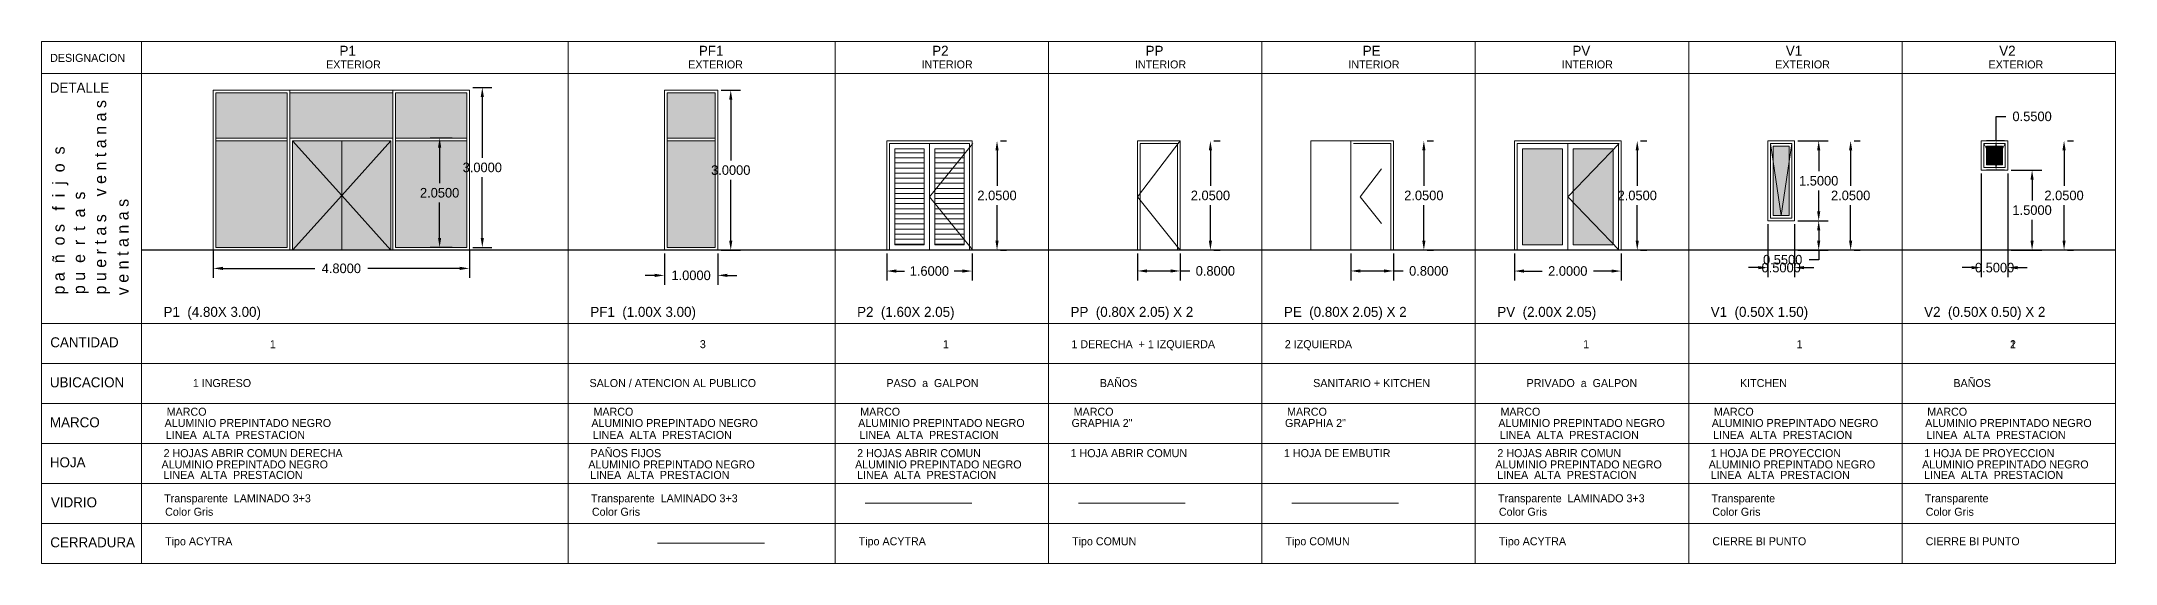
# Model space of a CAD drawing. Header units: millimetres. Extents: x 1972 to 5740, y 370 to 952.
# Drawn here: x 2722.82 to 2761.69, y 475.43 to 485.22 of the extents above; entities that cross this region are included whole.
import ezdxf

# ---------------------------------------------------------------- set-up
doc = ezdxf.new("R2010")
doc.units = ezdxf.units.MM
doc.header["$LTSCALE"] = 15
doc.linetypes.add('ACAD_ISO02W100', pattern=[15, 12, -3])
doc.layers.add('MUROS', color=1, linetype='Continuous', lineweight=30)
doc.layers.add('SOMBRAS', color=95, linetype='Continuous', lineweight=18)
doc.dimstyles.get("Standard").update_dxf_attribs({"dimtxt": 0.18, "dimasz": 0.18, "dimexe": 0.18, "dimexo": 0.0625, "dimgap": 0.09, "dimtad": 0, "dimtih": 1, "dimtoh": 1, "dimdec": 4, "dimzin": 0, "dimdsep": 46, "dimtxsty": 'Standard', "dimcen": 0.09, "dimadec": 0, "dimazin": 0, "dimtfac": 1, "dimtdec": 4, "dimtofl": 0, "dimtmove": 0, "dimatfit": 3, "dimfxl": 1, "dimtolj": 1, "dimtzin": 0, "dimarcsym": 0})

# ---------------------------------------------------------------- blocks, each defined once
blk = doc.blocks.new('*D247')
at = {"layer": 'Defpoints', "color": 0, "linetype": 'Continuous', "transparency": 16777216}
for p in [(2750.428, 481.309), (2752.428, 481.309), (2752.428, 480.917)]:
    blk.add_point(p, dxfattribs=at)
at = {"layer": 'SOMBRAS', "color": 0, "linetype": 'Continuous', "lineweight": -2, "transparency": 16777216}
for p, q in [((2750.428, 481.246), (2750.428, 480.737)), ((2750.608, 480.917), (2750.948, 480.917)), ((2752.248, 480.917), (2751.908, 480.917)), ((2752.428, 481.246), (2752.428, 480.737))]:
    blk.add_line(p, q, dxfattribs=at)
at = {"layer": 'SOMBRAS', "color": 0, "linetype": 'Continuous', "transparency": 16777216}
for points in [[(2750.608, 480.947), (2750.608, 480.887), (2750.428, 480.917)], [(2752.248, 480.947), (2752.248, 480.887), (2752.428, 480.917)]]:
    blk.add_solid(points, dxfattribs=at)
at = {"layer": 'SOMBRAS', "color": 0, "linetype": 'Continuous', "transparency": 16777216, "insert": (2751.428, 480.917), "char_height": 0.18, "attachment_point": 5}
blk.add_mtext('\\A1;2.0000', dxfattribs=at)
blk = doc.blocks.new('*D248')
at = {"layer": 'Defpoints', "color": 0, "linetype": 'Continuous', "transparency": 16777216}
for p in [(2752.73, 483.359), (2752.73, 481.309), (2752.73, 481.309)]:
    blk.add_point(p, dxfattribs=at)
at = {"layer": 'SOMBRAS', "color": 0, "linetype": 'Continuous', "lineweight": -2, "transparency": 16777216}
for p, q in [((2752.793, 483.359), (2752.91, 483.359)), ((2752.73, 483.179), (2752.73, 482.514)), ((2752.73, 481.489), (2752.73, 482.154)), ((2752.793, 481.309), (2752.91, 481.309))]:
    blk.add_line(p, q, dxfattribs=at)
at = {"layer": 'SOMBRAS', "color": 0, "linetype": 'Continuous', "transparency": 16777216}
for points in [[(2752.7, 483.179), (2752.76, 483.179), (2752.73, 483.359)], [(2752.7, 481.489), (2752.76, 481.489), (2752.73, 481.309)]]:
    blk.add_solid(points, dxfattribs=at)
at = {"layer": 'SOMBRAS', "color": 0, "linetype": 'Continuous', "transparency": 16777216, "insert": (2752.73, 482.334), "char_height": 0.18, "attachment_point": 5}
blk.add_mtext('\\A1;2.0500', dxfattribs=at)
blk = doc.blocks.new('*D249')
at = {"layer": 'Defpoints', "color": 0, "linetype": 'Continuous', "transparency": 16777216}
for p in [(2738.662, 481.309), (2740.262, 481.309), (2740.262, 480.917)]:
    blk.add_point(p, dxfattribs=at)
at = {"layer": 'SOMBRAS', "color": 0, "linetype": 'Continuous', "lineweight": -2, "transparency": 16777216}
for p, q in [((2738.662, 481.246), (2738.662, 480.737)), ((2738.842, 480.917), (2738.997, 480.917)), ((2740.082, 480.917), (2739.927, 480.917)), ((2740.262, 481.246), (2740.262, 480.737))]:
    blk.add_line(p, q, dxfattribs=at)
at = {"layer": 'SOMBRAS', "color": 0, "linetype": 'Continuous', "transparency": 16777216}
for points in [[(2738.842, 480.947), (2738.842, 480.887), (2738.662, 480.917)], [(2740.082, 480.947), (2740.082, 480.887), (2740.262, 480.917)]]:
    blk.add_solid(points, dxfattribs=at)
at = {"layer": 'SOMBRAS', "color": 0, "linetype": 'Continuous', "transparency": 16777216, "insert": (2739.462, 480.917), "char_height": 0.18, "attachment_point": 5}
blk.add_mtext('\\A1;1.6000', dxfattribs=at)
blk = doc.blocks.new('*D250')
at = {"layer": 'Defpoints', "color": 0, "linetype": 'Continuous', "transparency": 16777216}
for p in [(2740.73, 483.359), (2740.73, 481.309), (2740.73, 481.309)]:
    blk.add_point(p, dxfattribs=at)
at = {"layer": 'SOMBRAS', "color": 0, "linetype": 'Continuous', "lineweight": -2, "transparency": 16777216}
for p, q in [((2740.793, 483.359), (2740.91, 483.359)), ((2740.73, 483.179), (2740.73, 482.514)), ((2740.73, 481.489), (2740.73, 482.154)), ((2740.793, 481.309), (2740.91, 481.309))]:
    blk.add_line(p, q, dxfattribs=at)
at = {"layer": 'SOMBRAS', "color": 0, "linetype": 'Continuous', "transparency": 16777216}
for points in [[(2740.7, 483.179), (2740.76, 483.179), (2740.73, 483.359)], [(2740.7, 481.489), (2740.76, 481.489), (2740.73, 481.309)]]:
    blk.add_solid(points, dxfattribs=at)
at = {"layer": 'SOMBRAS', "color": 0, "linetype": 'Continuous', "transparency": 16777216, "insert": (2740.73, 482.334), "char_height": 0.18, "attachment_point": 5}
blk.add_mtext('\\A1;2.0500', dxfattribs=at)
blk = doc.blocks.new('*D251')
at = {"layer": 'Defpoints', "color": 0, "linetype": 'Continuous', "transparency": 16777216}
for p in [(2743.362, 481.309), (2744.162, 481.309), (2744.162, 480.919)]:
    blk.add_point(p, dxfattribs=at)
at = {"layer": 'SOMBRAS', "color": 0, "linetype": 'Continuous', "lineweight": -2, "transparency": 16777216}
for p, q in [((2743.362, 481.246), (2743.362, 480.739)), ((2743.542, 480.919), (2743.982, 480.919)), ((2744.162, 481.246), (2744.162, 480.739)), ((2744.162, 480.919), (2744.342, 480.919))]:
    blk.add_line(p, q, dxfattribs=at)
at = {"layer": 'SOMBRAS', "color": 0, "linetype": 'Continuous', "transparency": 16777216}
for points in [[(2743.542, 480.949), (2743.542, 480.889), (2743.362, 480.919)], [(2743.982, 480.949), (2743.982, 480.889), (2744.162, 480.919)]]:
    blk.add_solid(points, dxfattribs=at)
at = {"layer": 'SOMBRAS', "color": 0, "linetype": 'Continuous', "transparency": 16777216, "insert": (2744.822, 480.919), "char_height": 0.18, "attachment_point": 5}
blk.add_mtext('\\A1;0.8000', dxfattribs=at)
blk = doc.blocks.new('*D252')
at = {"layer": 'Defpoints', "color": 0, "linetype": 'Continuous', "transparency": 16777216}
for p in [(2744.73, 483.359), (2744.73, 481.309), (2744.73, 481.309)]:
    blk.add_point(p, dxfattribs=at)
at = {"layer": 'SOMBRAS', "color": 0, "linetype": 'Continuous', "lineweight": -2, "transparency": 16777216}
for p, q in [((2744.793, 483.359), (2744.91, 483.359)), ((2744.73, 483.179), (2744.73, 482.514)), ((2744.73, 481.489), (2744.73, 482.154)), ((2744.793, 481.309), (2744.91, 481.309))]:
    blk.add_line(p, q, dxfattribs=at)
at = {"layer": 'SOMBRAS', "color": 0, "linetype": 'Continuous', "transparency": 16777216}
for points in [[(2744.7, 483.179), (2744.76, 483.179), (2744.73, 483.359)], [(2744.7, 481.489), (2744.76, 481.489), (2744.73, 481.309)]]:
    blk.add_solid(points, dxfattribs=at)
at = {"layer": 'SOMBRAS', "color": 0, "linetype": 'Continuous', "transparency": 16777216, "insert": (2744.73, 482.334), "char_height": 0.18, "attachment_point": 5}
blk.add_mtext('\\A1;2.0500', dxfattribs=at)
blk = doc.blocks.new('*D253')
at = {"layer": 'Defpoints', "color": 0, "linetype": 'Continuous', "transparency": 16777216}
for p in [(2747.362, 481.309), (2748.162, 481.309), (2748.162, 480.919)]:
    blk.add_point(p, dxfattribs=at)
at = {"layer": 'SOMBRAS', "color": 0, "linetype": 'Continuous', "lineweight": -2, "transparency": 16777216}
for p, q in [((2747.362, 481.246), (2747.362, 480.739)), ((2747.542, 480.919), (2747.982, 480.919)), ((2748.162, 481.246), (2748.162, 480.739)), ((2748.162, 480.919), (2748.342, 480.919))]:
    blk.add_line(p, q, dxfattribs=at)
at = {"layer": 'SOMBRAS', "color": 0, "linetype": 'Continuous', "transparency": 16777216}
for points in [[(2747.542, 480.949), (2747.542, 480.889), (2747.362, 480.919)], [(2747.982, 480.949), (2747.982, 480.889), (2748.162, 480.919)]]:
    blk.add_solid(points, dxfattribs=at)
at = {"layer": 'SOMBRAS', "color": 0, "linetype": 'Continuous', "transparency": 16777216, "insert": (2748.822, 480.919), "char_height": 0.18, "attachment_point": 5}
blk.add_mtext('\\A1;0.8000', dxfattribs=at)
blk = doc.blocks.new('*D254')
at = {"layer": 'Defpoints', "color": 0, "linetype": 'Continuous', "transparency": 16777216}
for p in [(2748.73, 483.359), (2748.73, 481.309), (2748.73, 481.309)]:
    blk.add_point(p, dxfattribs=at)
at = {"layer": 'SOMBRAS', "color": 0, "linetype": 'Continuous', "lineweight": -2, "transparency": 16777216}
for p, q in [((2748.793, 483.359), (2748.91, 483.359)), ((2748.73, 483.179), (2748.73, 482.514)), ((2748.73, 481.489), (2748.73, 482.154)), ((2748.793, 481.309), (2748.91, 481.309))]:
    blk.add_line(p, q, dxfattribs=at)
at = {"layer": 'SOMBRAS', "color": 0, "linetype": 'Continuous', "transparency": 16777216}
for points in [[(2748.7, 483.179), (2748.76, 483.179), (2748.73, 483.359)], [(2748.7, 481.489), (2748.76, 481.489), (2748.73, 481.309)]]:
    blk.add_solid(points, dxfattribs=at)
at = {"layer": 'SOMBRAS', "color": 0, "linetype": 'Continuous', "transparency": 16777216, "insert": (2748.73, 482.334), "char_height": 0.18, "attachment_point": 5}
blk.add_mtext('\\A1;2.0500', dxfattribs=at)
blk = doc.blocks.new('*D255')
at = {"layer": 'Defpoints', "color": 0, "linetype": 'Continuous', "transparency": 16777216}
for p in [(2755.178, 481.859), (2755.678, 481.859), (2755.678, 480.981)]:
    blk.add_point(p, dxfattribs=at)
at = {"layer": 'SOMBRAS', "color": 0, "linetype": 'Continuous', "lineweight": -2, "transparency": 16777216}
for p, q in [((2755.178, 481.796), (2755.178, 480.801)), ((2755.678, 481.796), (2755.678, 480.801)), ((2754.998, 480.981), (2754.818, 480.981)), ((2755.858, 480.981), (2756.038, 480.981))]:
    blk.add_line(p, q, dxfattribs=at)
at = {"layer": 'SOMBRAS', "color": 0, "linetype": 'Continuous', "transparency": 16777216}
for points in [[(2754.998, 481.011), (2754.998, 480.951), (2755.178, 480.981)], [(2755.858, 481.011), (2755.858, 480.951), (2755.678, 480.981)]]:
    blk.add_solid(points, dxfattribs=at)
at = {"layer": 'SOMBRAS', "color": 0, "linetype": 'Continuous', "transparency": 16777216, "insert": (2755.428, 480.981), "char_height": 0.18, "attachment_point": 5}
blk.add_mtext('\\A1;0.5000', dxfattribs=at)
blk = doc.blocks.new('*D256')
at = {"layer": 'Defpoints', "color": 0, "linetype": 'Continuous', "transparency": 16777216}
for p in [(2756.73, 483.359), (2756.73, 481.309), (2756.73, 481.309)]:
    blk.add_point(p, dxfattribs=at)
at = {"layer": 'SOMBRAS', "color": 0, "linetype": 'Continuous', "lineweight": -2, "transparency": 16777216}
for p, q in [((2756.793, 483.359), (2756.91, 483.359)), ((2756.73, 483.179), (2756.73, 482.514)), ((2756.73, 481.489), (2756.73, 482.154)), ((2756.793, 481.309), (2756.91, 481.309))]:
    blk.add_line(p, q, dxfattribs=at)
at = {"layer": 'SOMBRAS', "color": 0, "linetype": 'Continuous', "transparency": 16777216}
for points in [[(2756.7, 483.179), (2756.76, 483.179), (2756.73, 483.359)], [(2756.7, 481.489), (2756.76, 481.489), (2756.73, 481.309)]]:
    blk.add_solid(points, dxfattribs=at)
at = {"layer": 'SOMBRAS', "color": 0, "linetype": 'Continuous', "transparency": 16777216, "insert": (2756.73, 482.334), "char_height": 0.18, "attachment_point": 5}
blk.add_mtext('\\A1;2.0500', dxfattribs=at)
blk = doc.blocks.new('*D257')
at = {"layer": 'Defpoints', "color": 0, "linetype": 'Continuous', "transparency": 16777216}
for p in [(2755.678, 483.359), (2755.678, 481.859), (2756.131, 481.859)]:
    blk.add_point(p, dxfattribs=at)
at = {"layer": 'SOMBRAS', "color": 0, "linetype": 'Continuous', "lineweight": -2, "transparency": 16777216}
for p, q in [((2755.741, 483.359), (2756.311, 483.359)), ((2756.131, 483.179), (2756.131, 482.789)), ((2756.131, 482.039), (2756.131, 482.429)), ((2755.741, 481.859), (2756.311, 481.859))]:
    blk.add_line(p, q, dxfattribs=at)
at = {"layer": 'SOMBRAS', "color": 0, "linetype": 'Continuous', "transparency": 16777216}
for points in [[(2756.101, 483.179), (2756.161, 483.179), (2756.131, 483.359)], [(2756.101, 482.039), (2756.161, 482.039), (2756.131, 481.859)]]:
    blk.add_solid(points, dxfattribs=at)
at = {"layer": 'SOMBRAS', "color": 0, "linetype": 'Continuous', "transparency": 16777216, "insert": (2756.131, 482.609), "char_height": 0.18, "attachment_point": 5}
blk.add_mtext('\\A1;1.5000', dxfattribs=at)
blk = doc.blocks.new('*D258')
at = {"layer": 'Defpoints', "color": 0, "linetype": 'Continuous', "transparency": 16777216}
for p in [(2755.678, 481.859), (2755.678, 481.309), (2756.131, 481.309)]:
    blk.add_point(p, dxfattribs=at)
at = {"layer": 'SOMBRAS', "color": 0, "linetype": 'Continuous', "lineweight": -2, "transparency": 16777216}
for p, q in [((2755.741, 481.859), (2756.311, 481.859)), ((2756.131, 481.679), (2756.131, 481.489)), ((2755.741, 481.309), (2756.311, 481.309)), ((2756.131, 481.309), (2756.131, 481.129)), ((2756.131, 481.129), (2755.951, 481.129))]:
    blk.add_line(p, q, dxfattribs=at)
at = {"layer": 'SOMBRAS', "color": 0, "linetype": 'Continuous', "transparency": 16777216}
for points in [[(2756.101, 481.679), (2756.161, 481.679), (2756.131, 481.859)], [(2756.101, 481.489), (2756.161, 481.489), (2756.131, 481.309)]]:
    blk.add_solid(points, dxfattribs=at)
at = {"layer": 'SOMBRAS', "color": 0, "linetype": 'Continuous', "transparency": 16777216, "insert": (2755.456, 481.129), "char_height": 0.18, "attachment_point": 5}
blk.add_mtext('\\A1;0.5500', dxfattribs=at)
blk = doc.blocks.new('*D259')
at = {"layer": 'Defpoints', "color": 0, "linetype": 'Continuous', "transparency": 16777216}
for p in [(2759.178, 482.809), (2759.678, 482.809), (2759.678, 480.981)]:
    blk.add_point(p, dxfattribs=at)
at = {"layer": 'SOMBRAS', "color": 0, "linetype": 'Continuous', "lineweight": -2, "transparency": 16777216}
for p, q in [((2759.178, 482.746), (2759.178, 480.801)), ((2759.678, 482.746), (2759.678, 480.801)), ((2758.998, 480.981), (2758.818, 480.981)), ((2759.858, 480.981), (2760.038, 480.981))]:
    blk.add_line(p, q, dxfattribs=at)
at = {"layer": 'SOMBRAS', "color": 0, "linetype": 'Continuous', "transparency": 16777216}
for points in [[(2758.998, 481.011), (2758.998, 480.951), (2759.178, 480.981)], [(2759.858, 481.011), (2759.858, 480.951), (2759.678, 480.981)]]:
    blk.add_solid(points, dxfattribs=at)
at = {"layer": 'SOMBRAS', "color": 0, "linetype": 'Continuous', "transparency": 16777216, "insert": (2759.428, 480.981), "char_height": 0.18, "attachment_point": 5}
blk.add_mtext('\\A1;0.5000', dxfattribs=at)
blk = doc.blocks.new('*D260')
at = {"layer": 'Defpoints', "color": 0, "linetype": 'Continuous', "transparency": 16777216}
for p in [(2760.73, 483.359), (2760.73, 481.309), (2760.73, 481.309)]:
    blk.add_point(p, dxfattribs=at)
at = {"layer": 'SOMBRAS', "color": 0, "linetype": 'Continuous', "lineweight": -2, "transparency": 16777216}
for p, q in [((2760.793, 483.359), (2760.91, 483.359)), ((2760.73, 483.179), (2760.73, 482.514)), ((2760.73, 481.489), (2760.73, 482.154)), ((2760.793, 481.309), (2760.91, 481.309))]:
    blk.add_line(p, q, dxfattribs=at)
at = {"layer": 'SOMBRAS', "color": 0, "linetype": 'Continuous', "transparency": 16777216}
for points in [[(2760.7, 483.179), (2760.76, 483.179), (2760.73, 483.359)], [(2760.7, 481.489), (2760.76, 481.489), (2760.73, 481.309)]]:
    blk.add_solid(points, dxfattribs=at)
at = {"layer": 'SOMBRAS', "color": 0, "linetype": 'Continuous', "transparency": 16777216, "insert": (2760.73, 482.334), "char_height": 0.18, "attachment_point": 5}
blk.add_mtext('\\A1;2.0500', dxfattribs=at)
blk = doc.blocks.new('*D261')
at = {"layer": 'Defpoints', "color": 0, "linetype": 'Continuous', "transparency": 16777216}
for p in [(2759.678, 483.359), (2759.456, 482.809), (2759.678, 482.809)]:
    blk.add_point(p, dxfattribs=at)
at = {"layer": 'SOMBRAS', "color": 0, "linetype": 'Continuous', "lineweight": -2, "transparency": 16777216}
for p, q in [((2759.456, 483.359), (2759.456, 483.816)), ((2759.456, 483.816), (2759.636, 483.816)), ((2759.616, 483.359), (2759.276, 483.359)), ((2759.456, 482.989), (2759.456, 483.179)), ((2759.616, 482.809), (2759.276, 482.809))]:
    blk.add_line(p, q, dxfattribs=at)
at = {"layer": 'SOMBRAS', "color": 0, "linetype": 'Continuous', "transparency": 16777216}
for points in [[(2759.426, 483.179), (2759.486, 483.179), (2759.456, 483.359)], [(2759.426, 482.989), (2759.486, 482.989), (2759.456, 482.809)]]:
    blk.add_solid(points, dxfattribs=at)
at = {"layer": 'SOMBRAS', "color": 0, "linetype": 'Continuous', "transparency": 16777216, "insert": (2760.131, 483.816), "char_height": 0.18, "attachment_point": 5}
blk.add_mtext('\\A1;0.5500', dxfattribs=at)
blk = doc.blocks.new('*D262')
at = {"layer": 'Defpoints', "color": 0, "linetype": 'Continuous', "transparency": 16777216}
for p in [(2759.678, 482.809), (2759.678, 481.309), (2760.131, 481.309)]:
    blk.add_point(p, dxfattribs=at)
at = {"layer": 'SOMBRAS', "color": 0, "linetype": 'Continuous', "lineweight": -2, "transparency": 16777216}
for p, q in [((2759.741, 482.809), (2760.311, 482.809)), ((2760.131, 482.629), (2760.131, 482.239)), ((2760.131, 481.489), (2760.131, 481.879)), ((2759.741, 481.309), (2760.311, 481.309))]:
    blk.add_line(p, q, dxfattribs=at)
at = {"layer": 'SOMBRAS', "color": 0, "linetype": 'Continuous', "transparency": 16777216}
for points in [[(2760.101, 482.629), (2760.161, 482.629), (2760.131, 482.809)], [(2760.101, 481.489), (2760.161, 481.489), (2760.131, 481.309)]]:
    blk.add_solid(points, dxfattribs=at)
at = {"layer": 'SOMBRAS', "color": 0, "linetype": 'Continuous', "transparency": 16777216, "insert": (2760.131, 482.059), "char_height": 0.18, "attachment_point": 5}
blk.add_mtext('\\A1;1.5000', dxfattribs=at)
blk = doc.blocks.new('*D264')
at = {"layer": 'Defpoints', "color": 0, "linetype": 'Continuous', "transparency": 16777216}
for p in [(2735.496, 484.309), (2735.496, 481.309), (2735.739, 481.309)]:
    blk.add_point(p, dxfattribs=at)
at = {"layer": 'SOMBRAS', "color": 0, "linetype": 'Continuous', "lineweight": -2, "transparency": 16777216}
for p, q in [((2735.559, 484.309), (2735.919, 484.309)), ((2735.739, 484.129), (2735.739, 482.989)), ((2735.739, 481.489), (2735.739, 482.629)), ((2735.559, 481.309), (2735.919, 481.309))]:
    blk.add_line(p, q, dxfattribs=at)
at = {"layer": 'SOMBRAS', "color": 0, "linetype": 'Continuous', "transparency": 16777216}
for points in [[(2735.709, 484.129), (2735.769, 484.129), (2735.739, 484.309)], [(2735.709, 481.489), (2735.769, 481.489), (2735.739, 481.309)]]:
    blk.add_solid(points, dxfattribs=at)
at = {"layer": 'SOMBRAS', "color": 0, "linetype": 'Continuous', "transparency": 16777216, "insert": (2735.739, 482.809), "char_height": 0.18, "attachment_point": 5}
blk.add_mtext('\\A1;3.0000', dxfattribs=at)
blk = doc.blocks.new('*D265')
at = {"layer": 'Defpoints', "color": 0, "linetype": 'Continuous', "transparency": 16777216}
for p in [(2734.496, 481.309), (2735.496, 481.309), (2735.496, 480.836)]:
    blk.add_point(p, dxfattribs=at)
at = {"layer": 'SOMBRAS', "color": 0, "linetype": 'Continuous', "lineweight": -2, "transparency": 16777216}
for p, q in [((2734.496, 481.246), (2734.496, 480.656)), ((2735.496, 481.246), (2735.496, 480.656)), ((2734.316, 480.836), (2734.136, 480.836)), ((2735.676, 480.836), (2735.856, 480.836))]:
    blk.add_line(p, q, dxfattribs=at)
at = {"layer": 'SOMBRAS', "color": 0, "linetype": 'Continuous', "transparency": 16777216}
for points in [[(2734.316, 480.866), (2734.316, 480.806), (2734.496, 480.836)], [(2735.676, 480.866), (2735.676, 480.806), (2735.496, 480.836)]]:
    blk.add_solid(points, dxfattribs=at)
at = {"layer": 'SOMBRAS', "color": 0, "linetype": 'Continuous', "transparency": 16777216, "insert": (2734.996, 480.836), "char_height": 0.18, "attachment_point": 5}
blk.add_mtext('\\A1;1.0000', dxfattribs=at)
blk = doc.blocks.new('*D266')
at = {"layer": 'Defpoints', "color": 0, "linetype": 'Continuous', "transparency": 16777216}
for p in [(2730.84, 484.359), (2730.84, 481.359), (2731.082, 481.359)]:
    blk.add_point(p, dxfattribs=at)
at = {"layer": 'SOMBRAS', "color": 0, "linetype": 'Continuous', "lineweight": -2, "transparency": 16777216}
for p, q in [((2730.902, 484.359), (2731.262, 484.359)), ((2731.082, 484.179), (2731.082, 483.039)), ((2731.082, 481.539), (2731.082, 482.679)), ((2730.902, 481.359), (2731.262, 481.359))]:
    blk.add_line(p, q, dxfattribs=at)
at = {"layer": 'SOMBRAS', "color": 0, "linetype": 'Continuous', "transparency": 16777216}
for points in [[(2731.052, 484.179), (2731.112, 484.179), (2731.082, 484.359)], [(2731.052, 481.539), (2731.112, 481.539), (2731.082, 481.359)]]:
    blk.add_solid(points, dxfattribs=at)
at = {"layer": 'SOMBRAS', "color": 0, "linetype": 'Continuous', "transparency": 16777216, "insert": (2731.082, 482.859), "char_height": 0.18, "attachment_point": 5}
blk.add_mtext('\\A1;3.0000', dxfattribs=at)
blk = doc.blocks.new('*D267')
at = {"layer": 'Defpoints', "color": 0, "linetype": 'Continuous', "transparency": 16777216}
for p in [(2726.04, 481.359), (2730.84, 481.359), (2730.84, 480.967)]:
    blk.add_point(p, dxfattribs=at)
at = {"layer": 'SOMBRAS', "color": 0, "linetype": 'Continuous', "lineweight": -2, "transparency": 16777216}
for p, q in [((2726.04, 481.296), (2726.04, 480.787)), ((2730.84, 481.296), (2730.84, 480.787)), ((2726.22, 480.967), (2727.945, 480.967)), ((2730.66, 480.967), (2728.935, 480.967))]:
    blk.add_line(p, q, dxfattribs=at)
at = {"layer": 'SOMBRAS', "color": 0, "linetype": 'Continuous', "transparency": 16777216}
for points in [[(2726.22, 480.997), (2726.22, 480.937), (2726.04, 480.967)], [(2730.66, 480.997), (2730.66, 480.937), (2730.84, 480.967)]]:
    blk.add_solid(points, dxfattribs=at)
at = {"layer": 'SOMBRAS', "color": 0, "linetype": 'Continuous', "transparency": 16777216, "insert": (2728.44, 480.967), "char_height": 0.18, "attachment_point": 5}
blk.add_mtext('\\A1;4.8000', dxfattribs=at)
blk = doc.blocks.new('*D268')
at = {"layer": 'Defpoints', "color": 0, "linetype": 'Continuous', "transparency": 16777216}
for p in [(2730.58, 483.409), (2730.282, 481.359), (2730.58, 481.359)]:
    blk.add_point(p, dxfattribs=at)
at = {"layer": 'SOMBRAS', "color": 0, "linetype": 'Continuous', "lineweight": -2, "transparency": 16777216}
for p, q in [((2730.517, 483.409), (2730.102, 483.409)), ((2730.282, 483.229), (2730.282, 482.564)), ((2730.282, 481.539), (2730.282, 482.204)), ((2730.517, 481.359), (2730.102, 481.359))]:
    blk.add_line(p, q, dxfattribs=at)
at = {"layer": 'SOMBRAS', "color": 0, "linetype": 'Continuous', "transparency": 16777216}
for points in [[(2730.252, 483.229), (2730.312, 483.229), (2730.282, 483.409)], [(2730.252, 481.539), (2730.312, 481.539), (2730.282, 481.359)]]:
    blk.add_solid(points, dxfattribs=at)
at = {"layer": 'SOMBRAS', "color": 0, "linetype": 'Continuous', "transparency": 16777216, "insert": (2730.282, 482.384), "char_height": 0.18, "attachment_point": 5}
blk.add_mtext('\\A1;2.0500', dxfattribs=at)

msp = doc.modelspace()

# ---------------------------------------------------------------- hatches: boundary and pattern name
at = {"layer": 'SOMBRAS', "linetype": 'Continuous', "ltscale": 0.001}
h = msp.add_hatch(color=256, dxfattribs=at)
h.set_gradient(color1=(122, 128, 133), one_color=1, tint=1, name='HEMISPHERICAL')
h.paths.add_polyline_path([(2727.42542, 484.25882), (2726.0897, 484.25882), (2726.0897, 483.40882), (2727.42542, 483.40882)])
h.paths.add_polyline_path([(2727.42542, 483.35882), (2726.0897, 483.35882), (2726.0897, 481.35882), (2727.42542, 481.35882)])
h.paths.add_polyline_path([(2729.40399, 484.25882), (2727.47542, 484.25882), (2727.47542, 483.40882), (2729.40399, 483.40882)])
h.paths.add_polyline_path([(2728.44837, 483.35882), (2727.52542, 483.35882), (2728.44837, 482.33382)], flags=16)
h.paths.add_polyline_path([(2729.36827, 483.35882), (2728.44837, 483.35882), (2728.44837, 482.33382)])
h.paths.add_polyline_path([(2727.52542, 483.35882), (2727.52542, 481.30882), (2728.44837, 482.33382)])
h.paths.add_polyline_path([(2728.44837, 482.33382), (2727.52542, 481.30882), (2728.44837, 481.30882)])
h.paths.add_polyline_path([(2728.44837, 482.33382), (2728.44837, 481.30882), (2729.36827, 481.30882)], flags=17)
h.paths.add_polyline_path([(2729.36827, 483.35882), (2728.44837, 482.33382), (2729.36827, 481.30882)])
h.paths.add_polyline_path([(2730.7897, 483.35882), (2729.45399, 483.35882), (2729.45399, 481.35882), (2730.7897, 481.35882)])
h.paths.add_polyline_path([(2730.7897, 484.25882), (2729.45399, 484.25882), (2729.45399, 483.40882), (2730.7897, 483.40882)])
h.paths.add_polyline_path([(2735.44604, 484.25882), (2734.54604, 484.25882), (2734.54604, 483.40882), (2735.44604, 483.40882)])
h.paths.add_polyline_path([(2735.44604, 483.35882), (2734.54604, 483.35882), (2734.54604, 481.35882), (2735.44604, 481.35882)])
h.paths.add_polyline_path([(2730.09197, 482.06411), (2730.09197, 482.70353), (2730.47303, 482.70353), (2730.47303, 482.06411)], flags=24)
h = msp.add_hatch(color=256, dxfattribs=at)
h.set_gradient(color1=(122, 128, 133), one_color=1, tint=1, name='HEMISPHERICAL')
h.paths.add_polyline_path([(2755.428, 481.95882), (2755.578, 482.97132), (2755.578, 483.25882), (2755.428, 483.25882), (2755.278, 483.25882), (2755.278, 482.97132)])
h.paths.add_polyline_path([(2755.278, 482.97132), (2755.278, 481.95882), (2755.428, 481.95882)])
h.paths.add_polyline_path([(2755.428, 481.95882), (2755.578, 481.95882), (2755.578, 482.97132)])
h = msp.add_hatch(color=256, dxfattribs=at)
h.set_gradient(color1=(122, 128, 133), one_color=1, tint=1, name='HEMISPHERICAL')
h.paths.add_polyline_path([(2759.428, 482.90882), (2759.578, 483.20882), (2759.578, 483.25882), (2759.428, 483.25882), (2759.278, 483.25882), (2759.278, 483.20882)])
h.paths.add_polyline_path([(2759.278, 483.20882), (2759.278, 482.90882), (2759.428, 482.90882)])
h.paths.add_polyline_path([(2759.428, 482.90882), (2759.578, 482.90882), (2759.578, 483.20882)])
h = msp.add_hatch(dxfattribs=at)
h.set_pattern_fill('LINE', color=256, scale=0.03, style=0)
h.set_pattern_definition([(0, (2739.51172, 645.05875), (0, 0.09525), [])])
h.paths.add_polyline_path([(2740.11172, 483.10661), (2739.56172, 482.43156), (2739.56172, 482.18607), (2740.11172, 481.51096)])
h.paths.add_polyline_path([(2739.56172, 481.40882), (2740.11172, 481.40882), (2740.11172, 481.51096), (2739.56172, 482.18607)])
h.paths.add_polyline_path([(2739.36172, 483.20882), (2738.81172, 483.20882), (2738.81172, 481.40882), (2739.36172, 481.40882)])
h.paths.add_polyline_path([(2739.56172, 482.43156), (2740.11172, 483.10661), (2740.11172, 483.20882), (2739.56172, 483.20882)])
h = msp.add_hatch(color=256, dxfattribs=at)
h.set_gradient(color1=(122, 128, 133), one_color=1, tint=1, name='HEMISPHERICAL')
h.paths.add_polyline_path([(2751.328, 483.20882), (2750.578, 483.20882), (2750.578, 481.40882), (2751.328, 481.40882)])
h.paths.add_polyline_path([(2752.278, 483.18988), (2752.278, 483.20882), (2751.528, 483.20882), (2751.528, 482.41247)])
h.paths.add_polyline_path([(2752.278, 483.18988), (2751.528, 482.41247), (2751.528, 482.20516), (2752.278, 481.4277)])
h.paths.add_polyline_path([(2751.528, 481.40882), (2752.278, 481.40882), (2752.278, 481.4277), (2751.528, 482.20516)])

# ---------------------------------------------------------------- linework, layer by layer
at = {"layer": 'MUROS', "linetype": 'Continuous', "ltscale": 0.01}
msp.add_line((2761.69459, 481.30882), (2724.69459, 481.30882), dxfattribs=at)
at = {"layer": 'SOMBRAS', "linetype": 'Continuous', "ltscale": 0.01}
for p, q in [((2722.81959, 485.22132), (2761.69459, 485.22132)), ((2722.81959, 485.22132), (2722.81959, 475.43382)), ((2724.69459, 485.22132), (2724.69459, 475.43382)), ((2724.69459, 485.22132), (2724.69459, 475.43382)), ((2724.69459, 485.22132), (2724.69459, 475.43382)), ((2732.69459, 485.22132), (2732.69459, 475.43382)), ((2737.69459, 485.22132), (2737.69459, 475.43382)), ((2737.69459, 485.22132), (2737.69459, 475.43382)), ((2737.69459, 485.22132), (2737.69459, 475.43382)), ((2737.69459, 485.22132), (2737.69459, 475.43382)), ((2737.69459, 485.22132), (2737.69459, 475.43382)), ((2741.69459, 485.22132), (2741.69459, 475.43382)), ((2741.69459, 485.22132), (2741.69459, 475.43382)), ((2741.69459, 485.22132), (2741.69459, 475.43382)), ((2745.69459, 485.22132), (2745.69459, 475.43382)), ((2745.69459, 485.22132), (2745.69459, 475.43382)), ((2745.69459, 485.22132), (2745.69459, 475.43382)), ((2749.69459, 485.22132), (2749.69459, 475.43382)), ((2749.69459, 485.22132), (2749.69459, 475.43382)), ((2749.69459, 485.22132), (2749.69459, 475.43382)), ((2753.69459, 485.22132), (2753.69459, 475.43382)), ((2753.69459, 485.22132), (2753.69459, 475.43382)), ((2753.69459, 485.22132), (2753.69459, 475.43382)), ((2757.69459, 485.22132), (2757.69459, 475.43382)), ((2761.69459, 485.22132), (2761.69459, 475.43382)), ((2761.69459, 485.22132), (2761.69459, 475.43382)), ((2722.81959, 484.62132), (2761.69459, 484.62132)), ((2722.81959, 479.93382), (2761.69459, 479.93382)), ((2722.81959, 479.18382), (2761.69459, 479.18382)), ((2722.81959, 478.43382), (2761.69459, 478.43382)), ((2722.81959, 478.43382), (2761.69459, 478.43382)), ((2722.81959, 477.68382), (2761.69459, 477.68382)), ((2722.81959, 476.93382), (2761.69459, 476.93382)), ((2722.81959, 476.18382), (2761.69459, 476.18382)), ((2722.81959, 475.43382), (2761.69459, 475.43382)), ((2722.81959, 475.43382), (2761.69459, 475.43382))]:
    msp.add_line(p, q, dxfattribs=at)
at = {"layer": 'SOMBRAS', "linetype": 'Continuous', "ltscale": 0.001}
for points in [[(2727.47542, 481.30882), (2726.0397, 481.30882), (2726.0397, 484.30882), (2727.47542, 484.30882)], [(2727.42542, 481.35882), (2726.0897, 481.35882), (2726.0897, 484.25882), (2727.42542, 484.25882)], [(2727.47542, 483.40882), (2729.40399, 483.40882), (2729.40399, 484.30882), (2727.47542, 484.30882)], [(2730.8397, 481.30882), (2729.40399, 481.30882), (2729.40399, 484.30882), (2730.8397, 484.30882)], [(2730.7897, 481.35882), (2729.45399, 481.35882), (2729.45399, 484.25882), (2730.7897, 484.25882)], [(2735.49604, 481.30882), (2734.49604, 481.30882), (2734.49604, 484.30882), (2735.49604, 484.30882)], [(2735.44604, 481.35882), (2734.54604, 481.35882), (2734.54604, 484.25882), (2735.44604, 484.25882)], [(2728.44837, 483.35882), (2727.52542, 483.35882), (2727.52542, 481.30882), (2728.44837, 481.30882)], [(2728.44837, 483.35882), (2729.36827, 483.35882), (2729.36827, 481.30882), (2728.44837, 481.30882)], [(2755.428, 483.35882), (2755.178, 483.35882), (2755.178, 481.85882), (2755.678, 481.85882), (2755.678, 483.35882)], [(2755.428, 483.30882), (2755.228, 483.30882), (2755.228, 481.90882), (2755.628, 481.90882), (2755.628, 483.30882)], [(2755.428, 483.25882), (2755.278, 483.25882), (2755.278, 481.95882), (2755.578, 481.95882), (2755.578, 483.25882)], [(2759.428, 483.35882), (2759.178, 483.35882), (2759.178, 482.80882), (2759.678, 482.80882), (2759.678, 483.35882)], [(2759.428, 483.30882), (2759.228, 483.30882), (2759.228, 482.85882), (2759.628, 482.85882), (2759.628, 483.30882)], [(2759.428, 483.25882), (2759.278, 483.25882), (2759.278, 482.90882), (2759.578, 482.90882), (2759.578, 483.25882)]]:
    msp.add_lwpolyline(points, close=True, dxfattribs=at)
for points in [[(2729.40399, 484.25882), (2727.47542, 484.25882)], [(2735.49604, 481.30882), (2735.49604, 481.30882), (2735.49604, 484.30882)], [(2726.0897, 483.40882), (2727.42542, 483.40882)], [(2726.0897, 483.35882), (2727.42542, 483.35882)], [(2727.47542, 483.40882), (2729.40399, 483.40882)], [(2727.52542, 483.35882), (2728.44837, 482.33382), (2727.52542, 481.30882)], [(2729.36827, 483.35882), (2728.44837, 482.33382), (2729.36827, 481.30882)], [(2729.45399, 483.40882), (2730.7897, 483.40882)], [(2729.45399, 483.35882), (2730.7897, 483.35882)], [(2734.54604, 483.40882), (2735.44604, 483.40882)], [(2734.54604, 483.35882), (2735.44604, 483.35882)]]:
    msp.add_lwpolyline(points, dxfattribs=at)
at = {"layer": 'SOMBRAS', "linetype": 'Continuous'}
for points in [[(2738.66172, 481.30882), (2738.66172, 483.35882), (2740.26172, 483.35882), (2740.26172, 481.30882)], [(2743.36172, 481.30882), (2743.36172, 483.35882), (2744.16172, 483.35882), (2744.16172, 481.30882)], [(2743.41172, 481.30882), (2743.41172, 483.30882), (2744.11172, 483.30882), (2744.11172, 481.30882)], [(2747.36172, 481.30882), (2747.36172, 483.35882), (2748.16172, 483.35882), (2748.16172, 481.30882)], [(2747.41172, 483.30882), (2747.41172, 483.30882), (2748.11172, 483.30882), (2748.11172, 481.30882)]]:
    msp.add_lwpolyline(points, dxfattribs=at)
for points in [[(2738.71172, 483.30882), (2740.21172, 483.30882), (2740.21172, 481.30882), (2738.71172, 481.30882)], [(2739.46172, 483.30882), (2739.46172, 481.30882), (2738.71172, 481.30882), (2738.71172, 483.30882)], [(2751.428, 481.30882), (2750.428, 481.30882), (2750.428, 483.35882), (2752.428, 483.35882), (2752.428, 481.30882)], [(2751.428, 481.30882), (2750.478, 481.30882), (2750.478, 483.30882), (2752.378, 483.30882), (2752.378, 481.30882)], [(2750.478, 483.30882), (2751.428, 483.30882), (2751.428, 481.30882), (2750.478, 481.30882)], [(2752.378, 483.30882), (2751.428, 483.30882), (2751.428, 481.30882), (2752.378, 481.30882)], [(2739.36172, 483.20882), (2739.36172, 481.40882), (2738.81172, 481.40882), (2738.81172, 483.20882)], [(2739.56172, 483.20882), (2740.11172, 483.20882), (2740.11172, 481.40882), (2739.56172, 481.40882)], [(2750.578, 483.20882), (2751.328, 483.20882), (2751.328, 481.40882), (2750.578, 481.40882)], [(2752.278, 483.20882), (2751.528, 483.20882), (2751.528, 481.40882), (2752.278, 481.40882)]]:
    msp.add_lwpolyline(points, close=True, dxfattribs=at)
at = {"layer": 'SOMBRAS', "linetype": 'ACAD_ISO02W100', "ltscale": 20}
for points in [[(2740.27647, 483.30882), (2739.46172, 482.30882), (2740.2764, 481.30882)], [(2744.16172, 483.35882), (2743.36172, 482.30882), (2744.16172, 481.30882)], [(2746.61172, 481.30882), (2746.61172, 483.35882), (2747.41172, 483.35882), (2747.41172, 483.35882)], [(2752.39275, 483.30882), (2751.428, 482.30882), (2752.39268, 481.30882)], [(2755.228, 483.30882), (2755.428, 481.95882), (2755.628, 483.30882)], [(2759.228, 483.30882), (2759.428, 482.90882), (2759.628, 483.30882)], [(2747.93594, 482.83382), (2747.53594, 482.30882), (2747.93594, 481.80882)]]:
    msp.add_lwpolyline(points, dxfattribs=at)
at = {"layer": 'SOMBRAS', "linetype": 'Continuous', "ltscale": 0.01}
for points in [[(2738.25703, 476.56838), (2740.25703, 476.56838)], [(2742.25703, 476.56838), (2744.25703, 476.56838)], [(2746.25703, 476.56838), (2748.25703, 476.56838)], [(2734.36875, 475.81838), (2736.36875, 475.81838)]]:
    msp.add_lwpolyline(points, dxfattribs=at)

# ---------------------------------------------------------------- texts
at = {"layer": 'SOMBRAS', "linetype": 'Continuous'}
for s, height, p in [('DESIGNACION', 0.15, (2722.98167, 484.83902)), ('EXTERIOR', 0.15, (2728.1539, 484.71601)), ('P1', 0.1875, (2728.40485, 484.95341)), ('EXTERIOR', 0.15, (2734.94239, 484.71601)), ('PF1', 0.1875, (2735.14193, 484.95341)), ('INTERIOR', 0.15, (2739.31549, 484.71601)), ('P2', 0.1875, (2739.51504, 484.95341)), ('INTERIOR', 0.15, (2743.31549, 484.71601)), ('PP', 0.1875, (2743.51504, 484.95341)), ('INTERIOR', 0.15, (2747.31549, 484.71601)), (' PE', 0.1875, (2747.51504, 484.95341)), ('INTERIOR', 0.15, (2751.31549, 484.71601)), ('PV', 0.1875, (2751.51504, 484.95341)), ('EXTERIOR', 0.15, (2755.31549, 484.71601)), ('V1', 0.1875, (2755.51504, 484.95341)), ('EXTERIOR', 0.15, (2759.31549, 484.71601)), ('V2', 0.1875, (2759.51504, 484.95341)), ('DETALLE', 0.1875, (2722.97548, 484.26206)), ('P1  (4.80X 3.00)', 0.1875, (2725.10768, 480.05805)), ('PF1  (1.00X 3.00)', 0.1875, (2733.10768, 480.05805)), ('P2  (1.60X 2.05)', 0.1875, (2738.10768, 480.05805)), ('PP  (0.80X 2.05) X 2', 0.1875, (2742.10768, 480.05805)), ('PE  (0.80X 2.05) X 2', 0.1875, (2746.10768, 480.05805)), ('PV  (2.00X 2.05)', 0.1875, (2750.10768, 480.05805)), ('V1  (0.50X 1.50)', 0.1875, (2754.10768, 480.05805)), ('V2  (0.50X 0.50) X 2', 0.1875, (2758.10768, 480.05805)), ('CANTIDAD', 0.1875, (2722.98462, 479.48785)), ('1  ', 0.15, (2727.10019, 479.47131)), ('3', 0.15, (2735.16024, 479.47131)), ('1  ', 0.15, (2739.71623, 479.47131)), ('1 DERECHA  + 1 IZQUIERDA', 0.15, (2742.12434, 479.47131)), ('2 IZQUIERDA', 0.15, (2746.12434, 479.47131)), ('1  ', 0.15, (2751.71623, 479.47131)), ('1  ', 0.15, (2755.71623, 479.47131)), ('2', 0.15, (2759.71623, 479.47131)), ('1  ', 0.15, (2759.71623, 479.47131)), ('UBICACION', 0.1875, (2722.97708, 478.73773)), ('1 INGRESO', 0.15, (2725.65619, 478.74221)), ('SALON / ATENCION AL PUBLICO', 0.15, (2733.09219, 478.74221)), ('PASO  a  GALPON', 0.15, (2738.65619, 478.74221)), ('BAÑOS ', 0.15, (2742.65619, 478.74221)), ('SANITARIO + KITCHEN ', 0.15, (2746.65619, 478.74221)), ('PRIVADO  a  GALPON', 0.15, (2750.65619, 478.74221)), ('KITCHEN', 0.15, (2754.65619, 478.74221)), ('BAÑOS', 0.15, (2758.65619, 478.74221)), ('MARCO', 0.1875, (2722.97823, 477.98773)), ('MARCO', 0.15, (2725.16634, 478.20478)), ('MARCO', 0.15, (2733.16634, 478.20478)), ('MARCO', 0.15, (2738.16634, 478.20478)), ('MARCO', 0.15, (2742.16634, 478.20478)), ('MARCO', 0.15, (2746.16634, 478.20478)), ('MARCO', 0.15, (2750.16634, 478.20478)), ('MARCO', 0.15, (2754.16634, 478.20478)), ('MARCO', 0.15, (2758.16634, 478.20478)), ('ALUMINIO PREPINTADO NEGRO', 0.15, (2725.12728, 477.99374)), ('LINEA  ALTA  PRESTACION', 0.15, (2725.15122, 477.77016)), ('ALUMINIO PREPINTADO NEGRO', 0.15, (2733.12728, 477.99374)), ('LINEA  ALTA  PRESTACION', 0.15, (2733.15122, 477.77016)), ('ALUMINIO PREPINTADO NEGRO', 0.15, (2738.12728, 477.99374)), ('LINEA  ALTA  PRESTACION', 0.15, (2738.15122, 477.77016)), ('GRAPHIA 2"', 0.15, (2742.12728, 477.99374)), ('GRAPHIA 2"', 0.15, (2746.12728, 477.99374)), ('ALUMINIO PREPINTADO NEGRO', 0.15, (2750.12728, 477.99374)), ('LINEA  ALTA  PRESTACION', 0.15, (2750.15122, 477.77016)), ('ALUMINIO PREPINTADO NEGRO', 0.15, (2754.12728, 477.99374)), ('LINEA  ALTA  PRESTACION', 0.15, (2754.15122, 477.77016)), ('ALUMINIO PREPINTADO NEGRO', 0.15, (2758.12728, 477.99374)), ('LINEA  ALTA  PRESTACION', 0.15, (2758.15122, 477.77016)), ('HOJA', 0.1875, (2722.97669, 477.23773)), ('2 HOJAS ABRIR COMUN DERECHA', 0.15, (2725.10866, 477.42791)), ('PAÑOS FIJOS', 0.15, (2733.10866, 477.42791)), ('2 HOJAS ABRIR COMUN ', 0.15, (2738.10866, 477.42791)), ('1 HOJA ABRIR COMUN ', 0.15, (2742.10866, 477.42791)), ('1 HOJA DE EMBUTIR', 0.15, (2746.10866, 477.42791)), ('2 HOJAS ABRIR COMUN ', 0.15, (2750.10866, 477.42791)), ('1 HOJA DE PROYECCION', 0.15, (2754.10866, 477.42791)), ('1 HOJA DE PROYECCION', 0.15, (2758.10866, 477.42791)), ('ALUMINIO PREPINTADO NEGRO', 0.15, (2725.0696, 477.21687)), ('LINEA  ALTA  PRESTACION', 0.15, (2725.10602, 477.02016)), ('ALUMINIO PREPINTADO NEGRO', 0.15, (2733.0696, 477.21687)), ('LINEA  ALTA  PRESTACION', 0.15, (2733.10602, 477.02016)), ('ALUMINIO PREPINTADO NEGRO', 0.15, (2738.0696, 477.21687)), ('LINEA  ALTA  PRESTACION', 0.15, (2738.10602, 477.02016)), ('ALUMINIO PREPINTADO NEGRO', 0.15, (2750.0696, 477.21687)), ('LINEA  ALTA  PRESTACION', 0.15, (2750.10602, 477.02016)), ('ALUMINIO PREPINTADO NEGRO', 0.15, (2754.0696, 477.21687)), ('LINEA  ALTA  PRESTACION', 0.15, (2754.10602, 477.02016)), ('ALUMINIO PREPINTADO NEGRO', 0.15, (2758.0696, 477.21687)), ('LINEA  ALTA  PRESTACION', 0.15, (2758.10602, 477.02016)), ('VIDRIO', 0.1875, (2722.99652, 476.48773)), ('CERRADURA', 0.1875, (2722.98462, 475.73785)), ('Tipo ACYTRA', 0.15, (2725.13674, 475.77599)), ('Tipo ACYTRA', 0.15, (2738.13674, 475.77599)), ('Tipo COMUN', 0.15, (2742.13674, 475.77599)), ('Tipo COMUN', 0.15, (2746.13674, 475.77599)), ('Tipo ACYTRA', 0.15, (2750.13674, 475.77599)), ('CIERRE BI PUNTO', 0.15, (2754.13674, 475.77599)), ('CIERRE BI PUNTO', 0.15, (2758.13674, 475.77599))]:
    msp.add_text(s, height=height, dxfattribs=at).set_placement(p)
for s, p in [('p u e r t a s    v e n t a n a s', (2724.03298, 480.47732)), ('p a  ñ  o s   f  i  j  o  s', (2723.25437, 480.47732)), ('p u  e  r  t  a  s', (2723.63673, 480.48382)), ('v e n t a n a s', (2724.45244, 480.46402))]:
    msp.add_text(s, height=0.225, rotation=90, dxfattribs=at).set_placement(p)
at = {"layer": 'SOMBRAS', "linetype": 'Continuous', "ltscale": 0.01}
for s, p in [('Transparente  LAMINADO 3+3', (2725.12019, 476.58198)), ('Transparente  LAMINADO 3+3', (2733.12019, 476.58198)), ('Transparente  LAMINADO 3+3', (2750.12019, 476.58198)), ('Transparente  ', (2754.12019, 476.58198)), ('Transparente  ', (2758.12019, 476.58198)), ('Color Gris', (2725.13699, 476.32943)), ('Color Gris', (2733.13699, 476.32943)), ('Color Gris', (2750.13699, 476.32943)), ('Color Gris', (2754.13699, 476.32943)), ('Color Gris', (2758.13699, 476.32943))]:
    msp.add_text(s, height=0.15, dxfattribs=at).set_placement(p)

# ---------------------------------------------------------------- dimensions: what is measured, and where the dimension line sits
at = {"layer": 'SOMBRAS', "linetype": 'Continuous'}
for p1, p2, distance, picture, middle in [((2730.8397, 484.35882), (2730.8397, 481.35882), 0.24245, '*D266', (2731.08215, 482.85882)), ((2735.49604, 484.30882), (2735.49604, 481.30882), 0.24334, '*D264', (2735.73938, 482.80882)), ((2730.5797, 483.40882), (2730.5797, 481.35882), -0.2972, '*D268', (2730.2825, 482.38382)), ((2740.73026, 483.35882), (2740.73026, 481.30882), 0, '*D250', (2740.73026, 482.33382)), ((2744.73026, 483.35882), (2744.73026, 481.30882), 0, '*D252', (2744.73026, 482.33382)), ((2748.73026, 483.35882), (2748.73026, 481.30882), 0, '*D254', (2748.73026, 482.33382)), ((2752.73026, 483.35882), (2752.73026, 481.30882), 0, '*D248', (2752.73026, 482.33382)), ((2755.678, 483.35882), (2755.678, 481.85882), 0.45332, '*D257', (2756.13133, 482.60882)), ((2756.73026, 483.35882), (2756.73026, 481.30882), 0, '*D256', (2756.73026, 482.33382)), ((2760.73026, 483.35882), (2760.73026, 481.30882), 0, '*D260', (2760.73026, 482.33382)), ((2759.678, 482.80882), (2759.678, 481.30882), 0.45332, '*D262', (2760.13133, 482.05882)), ((2755.678, 481.85882), (2755.678, 481.30882), 0.45332, '*D258', (2755.45633, 481.12882)), ((2726.0397, 481.35882), (2730.8397, 481.35882), -0.39143, '*D267', (2728.4397, 480.96739)), ((2734.49604, 481.30882), (2735.49604, 481.30882), -0.47293, '*D265', (2734.99604, 480.83589)), ((2738.66172, 481.30882), (2740.26172, 481.30882), -0.39143, '*D249', (2739.46172, 480.91739)), ((2743.36172, 481.30882), (2744.16172, 481.30882), -0.38973, '*D251', (2744.82172, 480.91909)), ((2747.36172, 481.30882), (2748.16172, 481.30882), -0.38973, '*D253', (2748.82172, 480.91909)), ((2750.428, 481.30882), (2752.428, 481.30882), -0.39143, '*D247', (2751.428, 480.91739))]:
    dim = msp.add_aligned_dim(p1=p1, p2=p2, distance=distance, dimstyle='Standard', override={"dimscale": 1}, dxfattribs=at)
    dim.commit()
    dim.dimension.update_dxf_attribs({"geometry": picture, "text_midpoint": middle})
for base, p1, p2, angle, picture, middle in [((2759.45633, 482.80882), (2759.678, 483.35882), (2759.678, 482.80882), 270, '*D261', (2760.13133, 483.81644)), ((2759.678, 480.98088), (2759.178, 482.80882), (2759.678, 482.80882), 0, '*D259', (2759.428, 480.98088)), ((2755.678, 480.98088), (2755.178, 481.85882), (2755.678, 481.85882), 0, '*D255', (2755.428, 480.98088))]:
    dim = msp.add_linear_dim(base=base, p1=p1, p2=p2, angle=angle, dimstyle='Standard', override={"dimscale": 1}, dxfattribs=at)
    dim.commit()
    dim.dimension.update_dxf_attribs({"geometry": picture, "text_midpoint": middle, "dimtype": 161})

doc.saveas('drawing.dxf')
